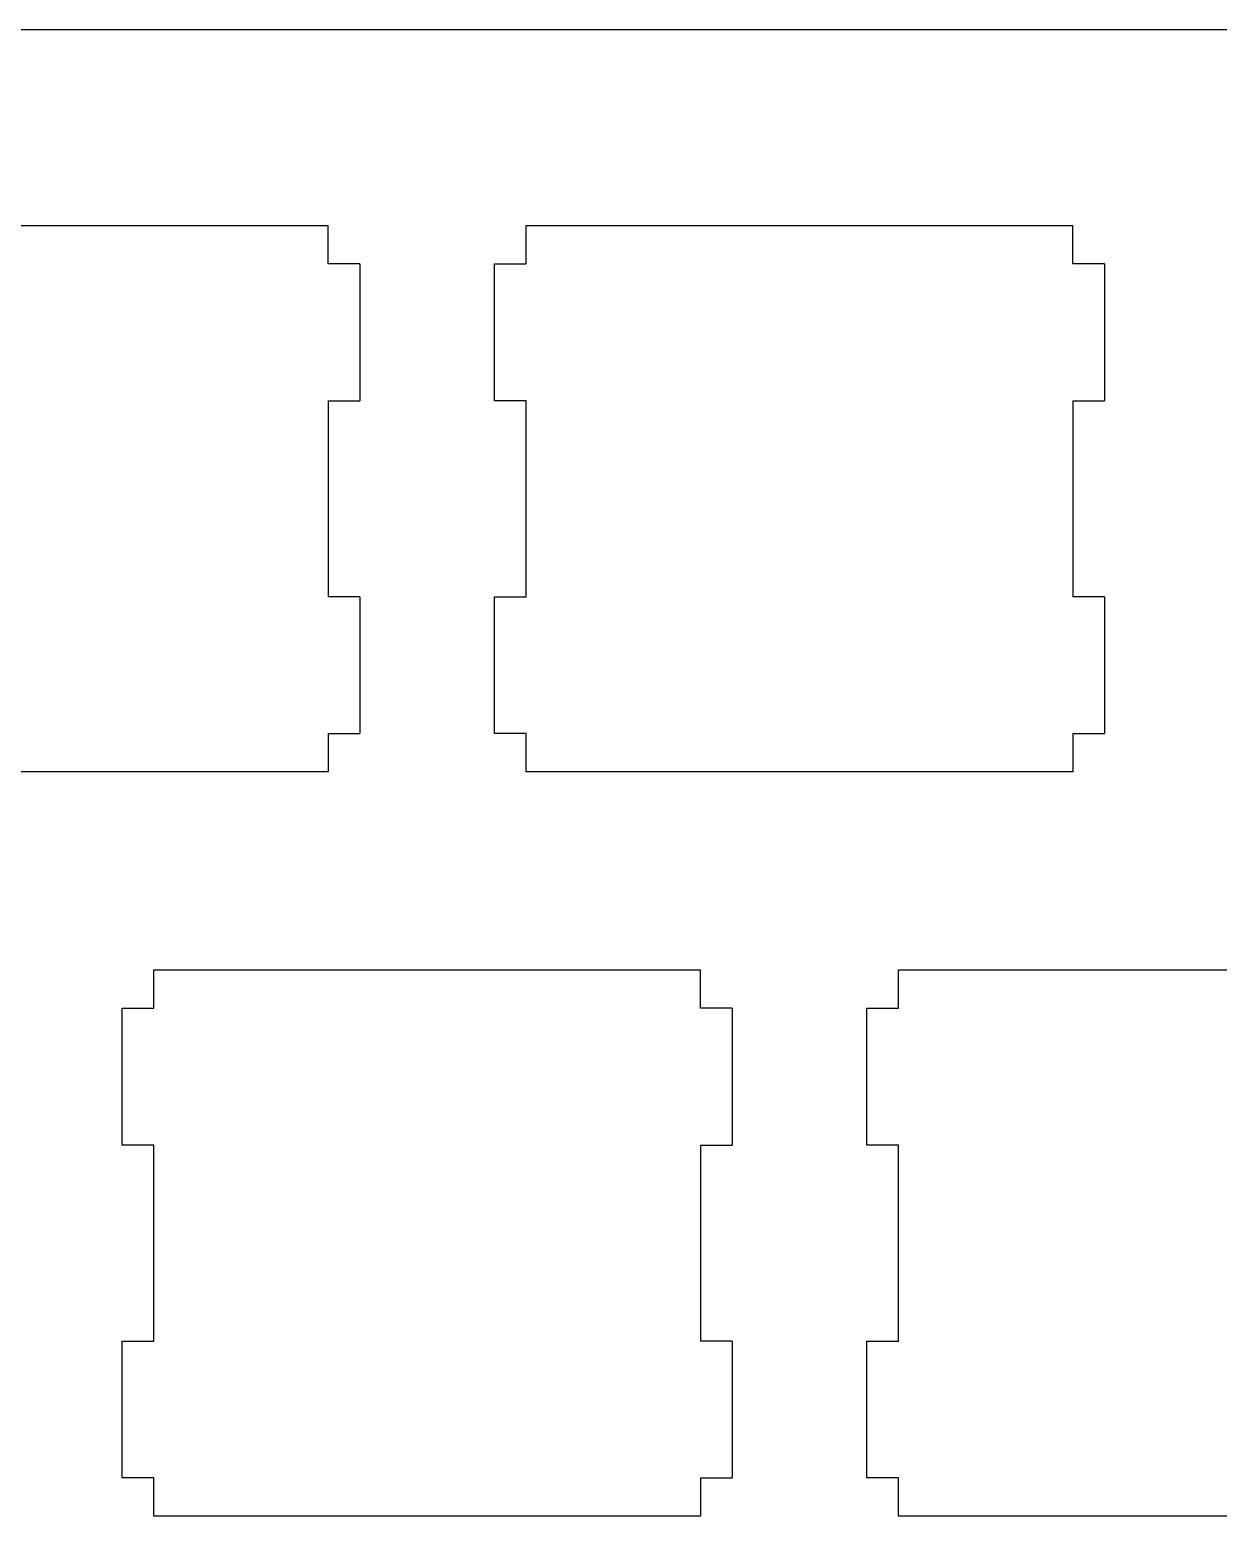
# Model space of a CAD drawing. Extents: x 16 to 306, y 20 to 120.
# Drawn here: x 46.35 to 76.68, y 81.77 to 119.72 of the extents above; entities that cross this region are included whole.
import ezdxf

# ---------------------------------------------------------------- set-up
doc = ezdxf.new("R2010")
doc.units = 0
doc.layers.add('LAYER_1', color=7, linetype='CONTINUOUS')

msp = doc.modelspace()

# ---------------------------------------------------------------- linework, layer by layer
at = {"layer": 'LAYER_1', "linetype": 'BYBLOCK'}
msp.add_line((301.966, 119.718), (41.523, 119.716), dxfattribs=at)
for points in [[(46.126, 114.718, 0), (46.996, 114.718, 0), (47.865, 114.718, 0), (48.723, 114.718, 0), (49.556, 114.718, 0), (50.353, 114.718, 0), (51.101, 114.718, 0), (51.789, 114.718, 0), (52.405, 114.718, 0), (52.935, 114.718, 0), (53.369, 114.718, 0), (53.694, 114.718, 0), (53.898, 114.718, 0), (53.968, 114.718, 0)], [(53.968, 113.739, 0), (53.968, 113.744, 0), (53.968, 113.759, 0), (53.968, 113.781, 0), (53.968, 113.812, 0), (53.968, 113.849, 0), (53.968, 113.892, 0), (53.968, 113.94, 0), (53.968, 113.993, 0), (53.968, 114.049, 0), (53.968, 114.107, 0), (53.968, 114.168, 0), (53.968, 114.229, 0), (53.968, 114.29, 0), (53.968, 114.35, 0), (53.968, 114.408, 0), (53.968, 114.464, 0), (53.968, 114.517, 0), (53.968, 114.565, 0), (53.968, 114.608, 0), (53.968, 114.645, 0), (53.968, 114.676, 0), (53.968, 114.699, 0), (53.968, 114.713, 0), (53.968, 114.718, 0)], [(59.023, 114.718, 0), (59.094, 114.718, 0), (59.297, 114.718, 0), (59.622, 114.718, 0), (60.056, 114.718, 0), (60.587, 114.718, 0), (61.202, 114.718, 0), (61.89, 114.718, 0), (62.638, 114.718, 0), (63.435, 114.718, 0), (64.269, 114.718, 0), (65.126, 114.718, 0), (65.996, 114.718, 0), (66.865, 114.718, 0), (67.723, 114.718, 0), (68.556, 114.718, 0), (69.353, 114.718, 0), (70.101, 114.718, 0), (70.789, 114.718, 0), (71.405, 114.718, 0), (71.935, 114.718, 0), (72.369, 114.718, 0), (72.694, 114.718, 0), (72.898, 114.718, 0), (72.968, 114.718, 0)], [(59.023, 113.739, 0), (59.023, 113.744, 0), (59.023, 113.759, 0), (59.023, 113.781, 0), (59.023, 113.812, 0), (59.023, 113.849, 0), (59.023, 113.892, 0), (59.023, 113.94, 0), (59.023, 113.993, 0), (59.023, 114.049, 0), (59.023, 114.107, 0), (59.023, 114.168, 0), (59.023, 114.229, 0), (59.023, 114.29, 0), (59.023, 114.35, 0), (59.023, 114.408, 0), (59.023, 114.464, 0), (59.023, 114.517, 0), (59.023, 114.565, 0), (59.023, 114.608, 0), (59.023, 114.645, 0), (59.023, 114.676, 0), (59.023, 114.699, 0), (59.023, 114.713, 0), (59.023, 114.718, 0)], [(72.968, 113.739, 0), (72.968, 113.744, 0), (72.968, 113.759, 0), (72.968, 113.781, 0), (72.968, 113.812, 0), (72.968, 113.849, 0), (72.968, 113.892, 0), (72.968, 113.94, 0), (72.968, 113.993, 0), (72.968, 114.049, 0), (72.968, 114.107, 0), (72.968, 114.168, 0), (72.968, 114.229, 0), (72.968, 114.29, 0), (72.968, 114.35, 0), (72.968, 114.408, 0), (72.968, 114.464, 0), (72.968, 114.517, 0), (72.968, 114.565, 0), (72.968, 114.608, 0), (72.968, 114.645, 0), (72.968, 114.676, 0), (72.968, 114.699, 0), (72.968, 114.713, 0), (72.968, 114.718, 0)], [(54.78, 113.739, 0), (54.775, 113.739, 0), (54.764, 113.739, 0), (54.745, 113.739, 0), (54.719, 113.739, 0), (54.689, 113.739, 0), (54.653, 113.739, 0), (54.613, 113.739, 0), (54.569, 113.739, 0), (54.523, 113.739, 0), (54.474, 113.739, 0), (54.424, 113.739, 0), (54.374, 113.739, 0), (54.323, 113.739, 0), (54.273, 113.739, 0), (54.225, 113.739, 0), (54.179, 113.739, 0), (54.135, 113.739, 0), (54.095, 113.739, 0), (54.059, 113.739, 0), (54.028, 113.739, 0), (54.003, 113.739, 0), (53.984, 113.739, 0), (53.972, 113.739, 0), (53.968, 113.739, 0)], [(54.78, 113.739, 0), (54.78, 113.722, 0), (54.78, 113.671, 0), (54.78, 113.589, 0), (54.78, 113.48, 0), (54.78, 113.348, 0), (54.78, 113.193, 0), (54.78, 113.021, 0), (54.78, 112.833, 0), (54.78, 112.634, 0), (54.78, 112.425, 0), (54.78, 112.21, 0), (54.78, 111.992, 0), (54.78, 111.774, 0), (54.78, 111.56, 0), (54.78, 111.351, 0), (54.78, 111.151, 0), (54.78, 110.964, 0), (54.78, 110.791, 0), (54.78, 110.637, 0), (54.78, 110.504, 0), (54.78, 110.396, 0), (54.78, 110.314, 0), (54.78, 110.263, 0), (54.78, 110.245, 0)], [(58.212, 110.245, 0), (58.212, 110.263, 0), (58.212, 110.314, 0), (58.212, 110.396, 0), (58.212, 110.504, 0), (58.212, 110.637, 0), (58.212, 110.791, 0), (58.212, 110.964, 0), (58.212, 111.151, 0), (58.212, 111.351, 0), (58.212, 111.56, 0), (58.212, 111.774, 0), (58.212, 111.992, 0), (58.212, 112.21, 0), (58.212, 112.425, 0), (58.212, 112.634, 0), (58.212, 112.833, 0), (58.212, 113.021, 0), (58.212, 113.193, 0), (58.212, 113.348, 0), (58.212, 113.48, 0), (58.212, 113.589, 0), (58.212, 113.671, 0), (58.212, 113.722, 0), (58.212, 113.739, 0)], [(58.212, 113.739, 0), (58.216, 113.739, 0), (58.228, 113.739, 0), (58.247, 113.739, 0), (58.272, 113.739, 0), (58.303, 113.739, 0), (58.338, 113.739, 0), (58.378, 113.739, 0), (58.422, 113.739, 0), (58.468, 113.739, 0), (58.517, 113.739, 0), (58.567, 113.739, 0), (58.617, 113.739, 0), (58.668, 113.739, 0), (58.718, 113.739, 0), (58.766, 113.739, 0), (58.813, 113.739, 0), (58.856, 113.739, 0), (58.896, 113.739, 0), (58.932, 113.739, 0), (58.963, 113.739, 0), (58.988, 113.739, 0), (59.007, 113.739, 0), (59.019, 113.739, 0), (59.023, 113.739, 0)], [(73.78, 113.739, 0), (73.775, 113.739, 0), (73.764, 113.739, 0), (73.745, 113.739, 0), (73.719, 113.739, 0), (73.689, 113.739, 0), (73.653, 113.739, 0), (73.613, 113.739, 0), (73.569, 113.739, 0), (73.523, 113.739, 0), (73.474, 113.739, 0), (73.424, 113.739, 0), (73.374, 113.739, 0), (73.323, 113.739, 0), (73.273, 113.739, 0), (73.225, 113.739, 0), (73.179, 113.739, 0), (73.135, 113.739, 0), (73.095, 113.739, 0), (73.059, 113.739, 0), (73.028, 113.739, 0), (73.003, 113.739, 0), (72.984, 113.739, 0), (72.972, 113.739, 0), (72.968, 113.739, 0)], [(73.78, 113.739, 0), (73.78, 113.722, 0), (73.78, 113.671, 0), (73.78, 113.589, 0), (73.78, 113.48, 0), (73.78, 113.348, 0), (73.78, 113.193, 0), (73.78, 113.021, 0), (73.78, 112.833, 0), (73.78, 112.634, 0), (73.78, 112.425, 0), (73.78, 112.21, 0), (73.78, 111.992, 0), (73.78, 111.774, 0), (73.78, 111.56, 0), (73.78, 111.351, 0), (73.78, 111.151, 0), (73.78, 110.964, 0), (73.78, 110.791, 0), (73.78, 110.637, 0), (73.78, 110.504, 0), (73.78, 110.396, 0), (73.78, 110.314, 0), (73.78, 110.263, 0), (73.78, 110.245, 0)], [(53.968, 110.245, 0), (53.968, 110.22, 0), (53.968, 110.147, 0), (53.968, 110.031, 0), (53.968, 109.875, 0), (53.968, 109.685, 0), (53.968, 109.464, 0), (53.968, 109.217, 0), (53.968, 108.949, 0), (53.968, 108.663, 0), (53.968, 108.365, 0), (53.968, 108.057, 0), (53.968, 107.745, 0), (53.968, 107.434, 0), (53.968, 107.126, 0), (53.968, 106.827, 0), (53.968, 106.542, 0), (53.968, 106.273, 0), (53.968, 106.027, 0), (53.968, 105.806, 0), (53.968, 105.616, 0), (53.968, 105.46, 0), (53.968, 105.344, 0), (53.968, 105.271, 0), (53.968, 105.245, 0)], [(53.968, 110.245, 0), (53.972, 110.245, 0), (53.984, 110.245, 0), (54.003, 110.245, 0), (54.028, 110.245, 0), (54.059, 110.245, 0), (54.095, 110.245, 0), (54.135, 110.245, 0), (54.179, 110.245, 0), (54.225, 110.245, 0), (54.273, 110.245, 0), (54.323, 110.245, 0), (54.374, 110.245, 0), (54.424, 110.245, 0), (54.474, 110.245, 0), (54.523, 110.245, 0), (54.569, 110.245, 0), (54.613, 110.245, 0), (54.653, 110.245, 0), (54.689, 110.245, 0), (54.719, 110.245, 0), (54.745, 110.245, 0), (54.764, 110.245, 0), (54.775, 110.245, 0), (54.78, 110.245, 0)], [(59.023, 110.245, 0), (59.019, 110.245, 0), (59.007, 110.245, 0), (58.988, 110.245, 0), (58.963, 110.245, 0), (58.932, 110.245, 0), (58.896, 110.245, 0), (58.856, 110.245, 0), (58.813, 110.245, 0), (58.766, 110.245, 0), (58.718, 110.245, 0), (58.668, 110.245, 0), (58.617, 110.245, 0), (58.567, 110.245, 0), (58.517, 110.245, 0), (58.468, 110.245, 0), (58.422, 110.245, 0), (58.378, 110.245, 0), (58.338, 110.245, 0), (58.303, 110.245, 0), (58.272, 110.245, 0), (58.247, 110.245, 0), (58.228, 110.245, 0), (58.216, 110.245, 0), (58.212, 110.245, 0)], [(59.023, 105.245, 0), (59.023, 105.271, 0), (59.023, 105.344, 0), (59.023, 105.46, 0), (59.023, 105.616, 0), (59.023, 105.806, 0), (59.023, 106.027, 0), (59.023, 106.273, 0), (59.023, 106.542, 0), (59.023, 106.827, 0), (59.023, 107.126, 0), (59.023, 107.434, 0), (59.023, 107.745, 0), (59.023, 108.057, 0), (59.023, 108.365, 0), (59.023, 108.663, 0), (59.023, 108.949, 0), (59.023, 109.217, 0), (59.023, 109.464, 0), (59.023, 109.685, 0), (59.023, 109.875, 0), (59.023, 110.031, 0), (59.023, 110.147, 0), (59.023, 110.22, 0), (59.023, 110.245, 0)], [(72.968, 110.245, 0), (72.968, 110.22, 0), (72.968, 110.147, 0), (72.968, 110.031, 0), (72.968, 109.875, 0), (72.968, 109.685, 0), (72.968, 109.464, 0), (72.968, 109.217, 0), (72.968, 108.949, 0), (72.968, 108.663, 0), (72.968, 108.365, 0), (72.968, 108.057, 0), (72.968, 107.745, 0), (72.968, 107.434, 0), (72.968, 107.126, 0), (72.968, 106.827, 0), (72.968, 106.542, 0), (72.968, 106.273, 0), (72.968, 106.027, 0), (72.968, 105.806, 0), (72.968, 105.616, 0), (72.968, 105.46, 0), (72.968, 105.344, 0), (72.968, 105.271, 0), (72.968, 105.245, 0)], [(72.968, 110.245, 0), (72.972, 110.245, 0), (72.984, 110.245, 0), (73.003, 110.245, 0), (73.028, 110.245, 0), (73.059, 110.245, 0), (73.095, 110.245, 0), (73.135, 110.245, 0), (73.179, 110.245, 0), (73.225, 110.245, 0), (73.273, 110.245, 0), (73.323, 110.245, 0), (73.374, 110.245, 0), (73.424, 110.245, 0), (73.474, 110.245, 0), (73.523, 110.245, 0), (73.569, 110.245, 0), (73.613, 110.245, 0), (73.653, 110.245, 0), (73.689, 110.245, 0), (73.719, 110.245, 0), (73.745, 110.245, 0), (73.764, 110.245, 0), (73.775, 110.245, 0), (73.78, 110.245, 0)], [(54.78, 105.245, 0), (54.775, 105.245, 0), (54.764, 105.245, 0), (54.745, 105.245, 0), (54.719, 105.245, 0), (54.689, 105.245, 0), (54.653, 105.245, 0), (54.613, 105.245, 0), (54.569, 105.245, 0), (54.523, 105.245, 0), (54.474, 105.245, 0), (54.424, 105.245, 0), (54.374, 105.245, 0), (54.323, 105.245, 0), (54.273, 105.245, 0), (54.225, 105.245, 0), (54.179, 105.245, 0), (54.135, 105.245, 0), (54.095, 105.245, 0), (54.059, 105.245, 0), (54.028, 105.245, 0), (54.003, 105.245, 0), (53.984, 105.245, 0), (53.972, 105.245, 0), (53.968, 105.245, 0)], [(54.78, 105.245, 0), (54.78, 105.228, 0), (54.78, 105.177, 0), (54.78, 105.095, 0), (54.78, 104.987, 0), (54.78, 104.854, 0), (54.78, 104.699, 0), (54.78, 104.527, 0), (54.78, 104.34, 0), (54.78, 104.14, 0), (54.78, 103.931, 0), (54.78, 103.716, 0), (54.78, 103.498, 0), (54.78, 103.281, 0), (54.78, 103.066, 0), (54.78, 102.857, 0), (54.78, 102.657, 0), (54.78, 102.47, 0), (54.78, 102.297, 0), (54.78, 102.143, 0), (54.78, 102.01, 0), (54.78, 101.902, 0), (54.78, 101.82, 0), (54.78, 101.769, 0), (54.78, 101.751, 0)], [(58.212, 101.751, 0), (58.212, 101.769, 0), (58.212, 101.82, 0), (58.212, 101.902, 0), (58.212, 102.01, 0), (58.212, 102.143, 0), (58.212, 102.297, 0), (58.212, 102.47, 0), (58.212, 102.657, 0), (58.212, 102.857, 0), (58.212, 103.066, 0), (58.212, 103.281, 0), (58.212, 103.498, 0), (58.212, 103.716, 0), (58.212, 103.931, 0), (58.212, 104.14, 0), (58.212, 104.34, 0), (58.212, 104.527, 0), (58.212, 104.699, 0), (58.212, 104.854, 0), (58.212, 104.987, 0), (58.212, 105.095, 0), (58.212, 105.177, 0), (58.212, 105.228, 0), (58.212, 105.245, 0)], [(58.212, 105.245, 0), (58.216, 105.245, 0), (58.228, 105.245, 0), (58.247, 105.245, 0), (58.272, 105.245, 0), (58.303, 105.245, 0), (58.338, 105.245, 0), (58.378, 105.245, 0), (58.422, 105.245, 0), (58.468, 105.245, 0), (58.517, 105.245, 0), (58.567, 105.245, 0), (58.617, 105.245, 0), (58.668, 105.245, 0), (58.718, 105.245, 0), (58.766, 105.245, 0), (58.813, 105.245, 0), (58.856, 105.245, 0), (58.896, 105.245, 0), (58.932, 105.245, 0), (58.963, 105.245, 0), (58.988, 105.245, 0), (59.007, 105.245, 0), (59.019, 105.245, 0), (59.023, 105.245, 0)], [(73.78, 105.245, 0), (73.775, 105.245, 0), (73.764, 105.245, 0), (73.745, 105.245, 0), (73.719, 105.245, 0), (73.689, 105.245, 0), (73.653, 105.245, 0), (73.613, 105.245, 0), (73.569, 105.245, 0), (73.523, 105.245, 0), (73.474, 105.245, 0), (73.424, 105.245, 0), (73.374, 105.245, 0), (73.323, 105.245, 0), (73.273, 105.245, 0), (73.225, 105.245, 0), (73.179, 105.245, 0), (73.135, 105.245, 0), (73.095, 105.245, 0), (73.059, 105.245, 0), (73.028, 105.245, 0), (73.003, 105.245, 0), (72.984, 105.245, 0), (72.972, 105.245, 0), (72.968, 105.245, 0)], [(73.78, 105.245, 0), (73.78, 105.228, 0), (73.78, 105.177, 0), (73.78, 105.095, 0), (73.78, 104.987, 0), (73.78, 104.854, 0), (73.78, 104.699, 0), (73.78, 104.527, 0), (73.78, 104.34, 0), (73.78, 104.14, 0), (73.78, 103.931, 0), (73.78, 103.716, 0), (73.78, 103.498, 0), (73.78, 103.281, 0), (73.78, 103.066, 0), (73.78, 102.857, 0), (73.78, 102.657, 0), (73.78, 102.47, 0), (73.78, 102.297, 0), (73.78, 102.143, 0), (73.78, 102.01, 0), (73.78, 101.902, 0), (73.78, 101.82, 0), (73.78, 101.769, 0), (73.78, 101.751, 0)], [(53.968, 101.751, 0), (53.972, 101.751, 0), (53.984, 101.751, 0), (54.003, 101.751, 0), (54.028, 101.751, 0), (54.059, 101.751, 0), (54.095, 101.751, 0), (54.135, 101.751, 0), (54.179, 101.751, 0), (54.225, 101.751, 0), (54.273, 101.751, 0), (54.323, 101.751, 0), (54.374, 101.751, 0), (54.424, 101.751, 0), (54.474, 101.751, 0), (54.523, 101.751, 0), (54.569, 101.751, 0), (54.613, 101.751, 0), (54.653, 101.751, 0), (54.689, 101.751, 0), (54.719, 101.751, 0), (54.745, 101.751, 0), (54.764, 101.751, 0), (54.775, 101.751, 0), (54.78, 101.751, 0)], [(53.968, 101.751, 0), (53.968, 101.747, 0), (53.968, 101.732, 0), (53.968, 101.709, 0), (53.968, 101.679, 0), (53.968, 101.642, 0), (53.968, 101.599, 0), (53.968, 101.55, 0), (53.968, 101.498, 0), (53.968, 101.442, 0), (53.968, 101.383, 0), (53.968, 101.323, 0), (53.968, 101.262, 0), (53.968, 101.201, 0), (53.968, 101.141, 0), (53.968, 101.082, 0), (53.968, 101.027, 0), (53.968, 100.974, 0), (53.968, 100.926, 0), (53.968, 100.883, 0), (53.968, 100.845, 0), (53.968, 100.815, 0), (53.968, 100.792, 0), (53.968, 100.778, 0), (53.968, 100.773, 0)], [(59.023, 101.751, 0), (59.019, 101.751, 0), (59.007, 101.751, 0), (58.988, 101.751, 0), (58.963, 101.751, 0), (58.932, 101.751, 0), (58.896, 101.751, 0), (58.856, 101.751, 0), (58.813, 101.751, 0), (58.766, 101.751, 0), (58.718, 101.751, 0), (58.668, 101.751, 0), (58.617, 101.751, 0), (58.567, 101.751, 0), (58.517, 101.751, 0), (58.468, 101.751, 0), (58.422, 101.751, 0), (58.378, 101.751, 0), (58.338, 101.751, 0), (58.303, 101.751, 0), (58.272, 101.751, 0), (58.247, 101.751, 0), (58.228, 101.751, 0), (58.216, 101.751, 0), (58.212, 101.751, 0)], [(59.023, 100.773, 0), (59.023, 100.778, 0), (59.023, 100.792, 0), (59.023, 100.815, 0), (59.023, 100.845, 0), (59.023, 100.883, 0), (59.023, 100.926, 0), (59.023, 100.974, 0), (59.023, 101.027, 0), (59.023, 101.082, 0), (59.023, 101.141, 0), (59.023, 101.201, 0), (59.023, 101.262, 0), (59.023, 101.323, 0), (59.023, 101.383, 0), (59.023, 101.442, 0), (59.023, 101.498, 0), (59.023, 101.55, 0), (59.023, 101.599, 0), (59.023, 101.642, 0), (59.023, 101.679, 0), (59.023, 101.709, 0), (59.023, 101.732, 0), (59.023, 101.747, 0), (59.023, 101.751, 0)], [(72.968, 101.751, 0), (72.972, 101.751, 0), (72.984, 101.751, 0), (73.003, 101.751, 0), (73.028, 101.751, 0), (73.059, 101.751, 0), (73.095, 101.751, 0), (73.135, 101.751, 0), (73.179, 101.751, 0), (73.225, 101.751, 0), (73.273, 101.751, 0), (73.323, 101.751, 0), (73.374, 101.751, 0), (73.424, 101.751, 0), (73.474, 101.751, 0), (73.523, 101.751, 0), (73.569, 101.751, 0), (73.613, 101.751, 0), (73.653, 101.751, 0), (73.689, 101.751, 0), (73.719, 101.751, 0), (73.745, 101.751, 0), (73.764, 101.751, 0), (73.775, 101.751, 0), (73.78, 101.751, 0)], [(72.968, 101.751, 0), (72.968, 101.747, 0), (72.968, 101.732, 0), (72.968, 101.709, 0), (72.968, 101.679, 0), (72.968, 101.642, 0), (72.968, 101.599, 0), (72.968, 101.55, 0), (72.968, 101.498, 0), (72.968, 101.442, 0), (72.968, 101.383, 0), (72.968, 101.323, 0), (72.968, 101.262, 0), (72.968, 101.201, 0), (72.968, 101.141, 0), (72.968, 101.082, 0), (72.968, 101.027, 0), (72.968, 100.974, 0), (72.968, 100.926, 0), (72.968, 100.883, 0), (72.968, 100.845, 0), (72.968, 100.815, 0), (72.968, 100.792, 0), (72.968, 100.778, 0), (72.968, 100.773, 0)], [(53.968, 100.773, 0), (53.898, 100.773, 0), (53.694, 100.773, 0), (53.369, 100.773, 0), (52.935, 100.773, 0), (52.405, 100.773, 0), (51.789, 100.773, 0), (51.101, 100.773, 0), (50.353, 100.773, 0), (49.556, 100.773, 0), (48.723, 100.773, 0), (47.865, 100.773, 0), (46.996, 100.773, 0), (46.126, 100.773, 0)], [(72.968, 100.773, 0), (72.898, 100.773, 0), (72.694, 100.773, 0), (72.369, 100.773, 0), (71.935, 100.773, 0), (71.405, 100.773, 0), (70.789, 100.773, 0), (70.101, 100.773, 0), (69.353, 100.773, 0), (68.556, 100.773, 0), (67.723, 100.773, 0), (66.865, 100.773, 0), (65.996, 100.773, 0), (65.126, 100.773, 0), (64.269, 100.773, 0), (63.435, 100.773, 0), (62.638, 100.773, 0), (61.89, 100.773, 0), (61.202, 100.773, 0), (60.587, 100.773, 0), (60.056, 100.773, 0), (59.622, 100.773, 0), (59.297, 100.773, 0), (59.094, 100.773, 0), (59.023, 100.773, 0)], [(49.523, 95.718, 0), (49.594, 95.718, 0), (49.797, 95.718, 0), (50.122, 95.718, 0), (50.556, 95.718, 0), (51.087, 95.718, 0), (51.702, 95.718, 0), (52.39, 95.718, 0), (53.138, 95.718, 0), (53.935, 95.718, 0), (54.769, 95.718, 0), (55.626, 95.718, 0), (56.496, 95.718, 0), (57.365, 95.718, 0), (58.223, 95.718, 0), (59.056, 95.718, 0), (59.853, 95.718, 0), (60.601, 95.718, 0), (61.289, 95.718, 0), (61.905, 95.718, 0), (62.435, 95.718, 0), (62.869, 95.718, 0), (63.194, 95.718, 0), (63.398, 95.718, 0), (63.468, 95.718, 0)], [(49.523, 94.739, 0), (49.523, 94.744, 0), (49.523, 94.759, 0), (49.523, 94.781, 0), (49.523, 94.812, 0), (49.523, 94.849, 0), (49.523, 94.892, 0), (49.523, 94.94, 0), (49.523, 94.993, 0), (49.523, 95.049, 0), (49.523, 95.107, 0), (49.523, 95.168, 0), (49.523, 95.229, 0), (49.523, 95.29, 0), (49.523, 95.35, 0), (49.523, 95.408, 0), (49.523, 95.464, 0), (49.523, 95.517, 0), (49.523, 95.565, 0), (49.523, 95.608, 0), (49.523, 95.645, 0), (49.523, 95.676, 0), (49.523, 95.699, 0), (49.523, 95.713, 0), (49.523, 95.718, 0)], [(63.468, 94.739, 0), (63.468, 94.744, 0), (63.468, 94.759, 0), (63.468, 94.781, 0), (63.468, 94.812, 0), (63.468, 94.849, 0), (63.468, 94.892, 0), (63.468, 94.94, 0), (63.468, 94.993, 0), (63.468, 95.049, 0), (63.468, 95.107, 0), (63.468, 95.168, 0), (63.468, 95.229, 0), (63.468, 95.29, 0), (63.468, 95.35, 0), (63.468, 95.408, 0), (63.468, 95.464, 0), (63.468, 95.517, 0), (63.468, 95.565, 0), (63.468, 95.608, 0), (63.468, 95.645, 0), (63.468, 95.676, 0), (63.468, 95.699, 0), (63.468, 95.713, 0), (63.468, 95.718, 0)], [(68.523, 95.718, 0), (68.594, 95.718, 0), (68.797, 95.718, 0), (69.122, 95.718, 0), (69.556, 95.718, 0), (70.087, 95.718, 0), (70.702, 95.718, 0), (71.39, 95.718, 0), (72.138, 95.718, 0), (72.935, 95.718, 0), (73.769, 95.718, 0), (74.626, 95.718, 0), (75.496, 95.718, 0), (76.365, 95.718, 0), (77.223, 95.718, 0)], [(68.523, 94.739, 0), (68.523, 94.744, 0), (68.523, 94.759, 0), (68.523, 94.781, 0), (68.523, 94.812, 0), (68.523, 94.849, 0), (68.523, 94.892, 0), (68.523, 94.94, 0), (68.523, 94.993, 0), (68.523, 95.049, 0), (68.523, 95.107, 0), (68.523, 95.168, 0), (68.523, 95.229, 0), (68.523, 95.29, 0), (68.523, 95.35, 0), (68.523, 95.408, 0), (68.523, 95.464, 0), (68.523, 95.517, 0), (68.523, 95.565, 0), (68.523, 95.608, 0), (68.523, 95.645, 0), (68.523, 95.676, 0), (68.523, 95.699, 0), (68.523, 95.713, 0), (68.523, 95.718, 0)], [(48.712, 91.245, 0), (48.712, 91.263, 0), (48.712, 91.314, 0), (48.712, 91.396, 0), (48.712, 91.504, 0), (48.712, 91.637, 0), (48.712, 91.791, 0), (48.712, 91.964, 0), (48.712, 92.151, 0), (48.712, 92.351, 0), (48.712, 92.56, 0), (48.712, 92.774, 0), (48.712, 92.992, 0), (48.712, 93.21, 0), (48.712, 93.425, 0), (48.712, 93.634, 0), (48.712, 93.833, 0), (48.712, 94.021, 0), (48.712, 94.193, 0), (48.712, 94.348, 0), (48.712, 94.48, 0), (48.712, 94.589, 0), (48.712, 94.671, 0), (48.712, 94.722, 0), (48.712, 94.739, 0)], [(48.712, 94.739, 0), (48.716, 94.739, 0), (48.728, 94.739, 0), (48.747, 94.739, 0), (48.772, 94.739, 0), (48.803, 94.739, 0), (48.838, 94.739, 0), (48.878, 94.739, 0), (48.922, 94.739, 0), (48.968, 94.739, 0), (49.017, 94.739, 0), (49.067, 94.739, 0), (49.117, 94.739, 0), (49.168, 94.739, 0), (49.218, 94.739, 0), (49.266, 94.739, 0), (49.313, 94.739, 0), (49.356, 94.739, 0), (49.396, 94.739, 0), (49.432, 94.739, 0), (49.463, 94.739, 0), (49.488, 94.739, 0), (49.507, 94.739, 0), (49.519, 94.739, 0), (49.523, 94.739, 0)], [(64.28, 94.739, 0), (64.275, 94.739, 0), (64.264, 94.739, 0), (64.245, 94.739, 0), (64.219, 94.739, 0), (64.189, 94.739, 0), (64.153, 94.739, 0), (64.113, 94.739, 0), (64.069, 94.739, 0), (64.023, 94.739, 0), (63.974, 94.739, 0), (63.924, 94.739, 0), (63.874, 94.739, 0), (63.823, 94.739, 0), (63.773, 94.739, 0), (63.725, 94.739, 0), (63.679, 94.739, 0), (63.635, 94.739, 0), (63.595, 94.739, 0), (63.559, 94.739, 0), (63.528, 94.739, 0), (63.503, 94.739, 0), (63.484, 94.739, 0), (63.472, 94.739, 0), (63.468, 94.739, 0)], [(64.28, 94.739, 0), (64.28, 94.722, 0), (64.28, 94.671, 0), (64.28, 94.589, 0), (64.28, 94.48, 0), (64.28, 94.348, 0), (64.28, 94.193, 0), (64.28, 94.021, 0), (64.28, 93.833, 0), (64.28, 93.634, 0), (64.28, 93.425, 0), (64.28, 93.21, 0), (64.28, 92.992, 0), (64.28, 92.774, 0), (64.28, 92.56, 0), (64.28, 92.351, 0), (64.28, 92.151, 0), (64.28, 91.964, 0), (64.28, 91.791, 0), (64.28, 91.637, 0), (64.28, 91.504, 0), (64.28, 91.396, 0), (64.28, 91.314, 0), (64.28, 91.263, 0), (64.28, 91.245, 0)], [(67.712, 91.245, 0), (67.712, 91.263, 0), (67.712, 91.314, 0), (67.712, 91.396, 0), (67.712, 91.504, 0), (67.712, 91.637, 0), (67.712, 91.791, 0), (67.712, 91.964, 0), (67.712, 92.151, 0), (67.712, 92.351, 0), (67.712, 92.56, 0), (67.712, 92.774, 0), (67.712, 92.992, 0), (67.712, 93.21, 0), (67.712, 93.425, 0), (67.712, 93.634, 0), (67.712, 93.833, 0), (67.712, 94.021, 0), (67.712, 94.193, 0), (67.712, 94.348, 0), (67.712, 94.48, 0), (67.712, 94.589, 0), (67.712, 94.671, 0), (67.712, 94.722, 0), (67.712, 94.739, 0)], [(67.712, 94.739, 0), (67.716, 94.739, 0), (67.728, 94.739, 0), (67.747, 94.739, 0), (67.772, 94.739, 0), (67.803, 94.739, 0), (67.838, 94.739, 0), (67.878, 94.739, 0), (67.922, 94.739, 0), (67.968, 94.739, 0), (68.017, 94.739, 0), (68.067, 94.739, 0), (68.117, 94.739, 0), (68.168, 94.739, 0), (68.218, 94.739, 0), (68.266, 94.739, 0), (68.313, 94.739, 0), (68.356, 94.739, 0), (68.396, 94.739, 0), (68.432, 94.739, 0), (68.463, 94.739, 0), (68.488, 94.739, 0), (68.507, 94.739, 0), (68.519, 94.739, 0), (68.523, 94.739, 0)], [(49.523, 91.245, 0), (49.519, 91.245, 0), (49.507, 91.245, 0), (49.488, 91.245, 0), (49.463, 91.245, 0), (49.432, 91.245, 0), (49.396, 91.245, 0), (49.356, 91.245, 0), (49.313, 91.245, 0), (49.266, 91.245, 0), (49.218, 91.245, 0), (49.168, 91.245, 0), (49.117, 91.245, 0), (49.067, 91.245, 0), (49.017, 91.245, 0), (48.968, 91.245, 0), (48.922, 91.245, 0), (48.878, 91.245, 0), (48.838, 91.245, 0), (48.803, 91.245, 0), (48.772, 91.245, 0), (48.747, 91.245, 0), (48.728, 91.245, 0), (48.716, 91.245, 0), (48.712, 91.245, 0)], [(49.523, 86.245, 0), (49.523, 86.271, 0), (49.523, 86.344, 0), (49.523, 86.46, 0), (49.523, 86.616, 0), (49.523, 86.806, 0), (49.523, 87.027, 0), (49.523, 87.273, 0), (49.523, 87.542, 0), (49.523, 87.827, 0), (49.523, 88.126, 0), (49.523, 88.434, 0), (49.523, 88.745, 0), (49.523, 89.057, 0), (49.523, 89.365, 0), (49.523, 89.663, 0), (49.523, 89.949, 0), (49.523, 90.217, 0), (49.523, 90.464, 0), (49.523, 90.685, 0), (49.523, 90.875, 0), (49.523, 91.031, 0), (49.523, 91.147, 0), (49.523, 91.22, 0), (49.523, 91.245, 0)], [(63.468, 91.245, 0), (63.468, 91.22, 0), (63.468, 91.147, 0), (63.468, 91.031, 0), (63.468, 90.875, 0), (63.468, 90.685, 0), (63.468, 90.464, 0), (63.468, 90.217, 0), (63.468, 89.949, 0), (63.468, 89.663, 0), (63.468, 89.365, 0), (63.468, 89.057, 0), (63.468, 88.745, 0), (63.468, 88.434, 0), (63.468, 88.126, 0), (63.468, 87.827, 0), (63.468, 87.542, 0), (63.468, 87.273, 0), (63.468, 87.027, 0), (63.468, 86.806, 0), (63.468, 86.616, 0), (63.468, 86.46, 0), (63.468, 86.344, 0), (63.468, 86.271, 0), (63.468, 86.245, 0)], [(63.468, 91.245, 0), (63.472, 91.245, 0), (63.484, 91.245, 0), (63.503, 91.245, 0), (63.528, 91.245, 0), (63.559, 91.245, 0), (63.595, 91.245, 0), (63.635, 91.245, 0), (63.679, 91.245, 0), (63.725, 91.245, 0), (63.773, 91.245, 0), (63.823, 91.245, 0), (63.874, 91.245, 0), (63.924, 91.245, 0), (63.974, 91.245, 0), (64.023, 91.245, 0), (64.069, 91.245, 0), (64.113, 91.245, 0), (64.153, 91.245, 0), (64.189, 91.245, 0), (64.219, 91.245, 0), (64.245, 91.245, 0), (64.264, 91.245, 0), (64.275, 91.245, 0), (64.28, 91.245, 0)], [(68.523, 91.245, 0), (68.519, 91.245, 0), (68.507, 91.245, 0), (68.488, 91.245, 0), (68.463, 91.245, 0), (68.432, 91.245, 0), (68.396, 91.245, 0), (68.356, 91.245, 0), (68.313, 91.245, 0), (68.266, 91.245, 0), (68.218, 91.245, 0), (68.168, 91.245, 0), (68.117, 91.245, 0), (68.067, 91.245, 0), (68.017, 91.245, 0), (67.968, 91.245, 0), (67.922, 91.245, 0), (67.878, 91.245, 0), (67.838, 91.245, 0), (67.803, 91.245, 0), (67.772, 91.245, 0), (67.747, 91.245, 0), (67.728, 91.245, 0), (67.716, 91.245, 0), (67.712, 91.245, 0)], [(68.523, 86.245, 0), (68.523, 86.271, 0), (68.523, 86.344, 0), (68.523, 86.46, 0), (68.523, 86.616, 0), (68.523, 86.806, 0), (68.523, 87.027, 0), (68.523, 87.273, 0), (68.523, 87.542, 0), (68.523, 87.827, 0), (68.523, 88.126, 0), (68.523, 88.434, 0), (68.523, 88.745, 0), (68.523, 89.057, 0), (68.523, 89.365, 0), (68.523, 89.663, 0), (68.523, 89.949, 0), (68.523, 90.217, 0), (68.523, 90.464, 0), (68.523, 90.685, 0), (68.523, 90.875, 0), (68.523, 91.031, 0), (68.523, 91.147, 0), (68.523, 91.22, 0), (68.523, 91.245, 0)], [(48.712, 82.751, 0), (48.712, 82.769, 0), (48.712, 82.82, 0), (48.712, 82.902, 0), (48.712, 83.01, 0), (48.712, 83.143, 0), (48.712, 83.297, 0), (48.712, 83.47, 0), (48.712, 83.657, 0), (48.712, 83.857, 0), (48.712, 84.066, 0), (48.712, 84.281, 0), (48.712, 84.498, 0), (48.712, 84.716, 0), (48.712, 84.931, 0), (48.712, 85.14, 0), (48.712, 85.34, 0), (48.712, 85.527, 0), (48.712, 85.699, 0), (48.712, 85.854, 0), (48.712, 85.987, 0), (48.712, 86.095, 0), (48.712, 86.177, 0), (48.712, 86.228, 0), (48.712, 86.245, 0)], [(48.712, 86.245, 0), (48.716, 86.245, 0), (48.728, 86.245, 0), (48.747, 86.245, 0), (48.772, 86.245, 0), (48.803, 86.245, 0), (48.838, 86.245, 0), (48.878, 86.245, 0), (48.922, 86.245, 0), (48.968, 86.245, 0), (49.017, 86.245, 0), (49.067, 86.245, 0), (49.117, 86.245, 0), (49.168, 86.245, 0), (49.218, 86.245, 0), (49.266, 86.245, 0), (49.313, 86.245, 0), (49.356, 86.245, 0), (49.396, 86.245, 0), (49.432, 86.245, 0), (49.463, 86.245, 0), (49.488, 86.245, 0), (49.507, 86.245, 0), (49.519, 86.245, 0), (49.523, 86.245, 0)], [(64.28, 86.245, 0), (64.275, 86.245, 0), (64.264, 86.245, 0), (64.245, 86.245, 0), (64.219, 86.245, 0), (64.189, 86.245, 0), (64.153, 86.245, 0), (64.113, 86.245, 0), (64.069, 86.245, 0), (64.023, 86.245, 0), (63.974, 86.245, 0), (63.924, 86.245, 0), (63.874, 86.245, 0), (63.823, 86.245, 0), (63.773, 86.245, 0), (63.725, 86.245, 0), (63.679, 86.245, 0), (63.635, 86.245, 0), (63.595, 86.245, 0), (63.559, 86.245, 0), (63.528, 86.245, 0), (63.503, 86.245, 0), (63.484, 86.245, 0), (63.472, 86.245, 0), (63.468, 86.245, 0)], [(64.28, 86.245, 0), (64.28, 86.228, 0), (64.28, 86.177, 0), (64.28, 86.095, 0), (64.28, 85.987, 0), (64.28, 85.854, 0), (64.28, 85.699, 0), (64.28, 85.527, 0), (64.28, 85.34, 0), (64.28, 85.14, 0), (64.28, 84.931, 0), (64.28, 84.716, 0), (64.28, 84.498, 0), (64.28, 84.281, 0), (64.28, 84.066, 0), (64.28, 83.857, 0), (64.28, 83.657, 0), (64.28, 83.47, 0), (64.28, 83.297, 0), (64.28, 83.143, 0), (64.28, 83.01, 0), (64.28, 82.902, 0), (64.28, 82.82, 0), (64.28, 82.769, 0), (64.28, 82.751, 0)], [(67.712, 82.751, 0), (67.712, 82.769, 0), (67.712, 82.82, 0), (67.712, 82.902, 0), (67.712, 83.01, 0), (67.712, 83.143, 0), (67.712, 83.297, 0), (67.712, 83.47, 0), (67.712, 83.657, 0), (67.712, 83.857, 0), (67.712, 84.066, 0), (67.712, 84.281, 0), (67.712, 84.498, 0), (67.712, 84.716, 0), (67.712, 84.931, 0), (67.712, 85.14, 0), (67.712, 85.34, 0), (67.712, 85.527, 0), (67.712, 85.699, 0), (67.712, 85.854, 0), (67.712, 85.987, 0), (67.712, 86.095, 0), (67.712, 86.177, 0), (67.712, 86.228, 0), (67.712, 86.245, 0)], [(67.712, 86.245, 0), (67.716, 86.245, 0), (67.728, 86.245, 0), (67.747, 86.245, 0), (67.772, 86.245, 0), (67.803, 86.245, 0), (67.838, 86.245, 0), (67.878, 86.245, 0), (67.922, 86.245, 0), (67.968, 86.245, 0), (68.017, 86.245, 0), (68.067, 86.245, 0), (68.117, 86.245, 0), (68.168, 86.245, 0), (68.218, 86.245, 0), (68.266, 86.245, 0), (68.313, 86.245, 0), (68.356, 86.245, 0), (68.396, 86.245, 0), (68.432, 86.245, 0), (68.463, 86.245, 0), (68.488, 86.245, 0), (68.507, 86.245, 0), (68.519, 86.245, 0), (68.523, 86.245, 0)], [(49.523, 82.751, 0), (49.519, 82.751, 0), (49.507, 82.751, 0), (49.488, 82.751, 0), (49.463, 82.751, 0), (49.432, 82.751, 0), (49.396, 82.751, 0), (49.356, 82.751, 0), (49.313, 82.751, 0), (49.266, 82.751, 0), (49.218, 82.751, 0), (49.168, 82.751, 0), (49.117, 82.751, 0), (49.067, 82.751, 0), (49.017, 82.751, 0), (48.968, 82.751, 0), (48.922, 82.751, 0), (48.878, 82.751, 0), (48.838, 82.751, 0), (48.803, 82.751, 0), (48.772, 82.751, 0), (48.747, 82.751, 0), (48.728, 82.751, 0), (48.716, 82.751, 0), (48.712, 82.751, 0)], [(49.523, 81.773, 0), (49.523, 81.778, 0), (49.523, 81.792, 0), (49.523, 81.815, 0), (49.523, 81.845, 0), (49.523, 81.883, 0), (49.523, 81.926, 0), (49.523, 81.974, 0), (49.523, 82.027, 0), (49.523, 82.082, 0), (49.523, 82.141, 0), (49.523, 82.201, 0), (49.523, 82.262, 0), (49.523, 82.323, 0), (49.523, 82.383, 0), (49.523, 82.442, 0), (49.523, 82.498, 0), (49.523, 82.55, 0), (49.523, 82.599, 0), (49.523, 82.642, 0), (49.523, 82.679, 0), (49.523, 82.709, 0), (49.523, 82.732, 0), (49.523, 82.747, 0), (49.523, 82.751, 0)], [(63.468, 82.751, 0), (63.472, 82.751, 0), (63.484, 82.751, 0), (63.503, 82.751, 0), (63.528, 82.751, 0), (63.559, 82.751, 0), (63.595, 82.751, 0), (63.635, 82.751, 0), (63.679, 82.751, 0), (63.725, 82.751, 0), (63.773, 82.751, 0), (63.823, 82.751, 0), (63.874, 82.751, 0), (63.924, 82.751, 0), (63.974, 82.751, 0), (64.023, 82.751, 0), (64.069, 82.751, 0), (64.113, 82.751, 0), (64.153, 82.751, 0), (64.189, 82.751, 0), (64.219, 82.751, 0), (64.245, 82.751, 0), (64.264, 82.751, 0), (64.275, 82.751, 0), (64.28, 82.751, 0)], [(63.468, 82.751, 0), (63.468, 82.747, 0), (63.468, 82.732, 0), (63.468, 82.709, 0), (63.468, 82.679, 0), (63.468, 82.642, 0), (63.468, 82.599, 0), (63.468, 82.55, 0), (63.468, 82.498, 0), (63.468, 82.442, 0), (63.468, 82.383, 0), (63.468, 82.323, 0), (63.468, 82.262, 0), (63.468, 82.201, 0), (63.468, 82.141, 0), (63.468, 82.082, 0), (63.468, 82.027, 0), (63.468, 81.974, 0), (63.468, 81.926, 0), (63.468, 81.883, 0), (63.468, 81.845, 0), (63.468, 81.815, 0), (63.468, 81.792, 0), (63.468, 81.778, 0), (63.468, 81.773, 0)], [(68.523, 82.751, 0), (68.519, 82.751, 0), (68.507, 82.751, 0), (68.488, 82.751, 0), (68.463, 82.751, 0), (68.432, 82.751, 0), (68.396, 82.751, 0), (68.356, 82.751, 0), (68.313, 82.751, 0), (68.266, 82.751, 0), (68.218, 82.751, 0), (68.168, 82.751, 0), (68.117, 82.751, 0), (68.067, 82.751, 0), (68.017, 82.751, 0), (67.968, 82.751, 0), (67.922, 82.751, 0), (67.878, 82.751, 0), (67.838, 82.751, 0), (67.803, 82.751, 0), (67.772, 82.751, 0), (67.747, 82.751, 0), (67.728, 82.751, 0), (67.716, 82.751, 0), (67.712, 82.751, 0)], [(68.523, 81.773, 0), (68.523, 81.778, 0), (68.523, 81.792, 0), (68.523, 81.815, 0), (68.523, 81.845, 0), (68.523, 81.883, 0), (68.523, 81.926, 0), (68.523, 81.974, 0), (68.523, 82.027, 0), (68.523, 82.082, 0), (68.523, 82.141, 0), (68.523, 82.201, 0), (68.523, 82.262, 0), (68.523, 82.323, 0), (68.523, 82.383, 0), (68.523, 82.442, 0), (68.523, 82.498, 0), (68.523, 82.55, 0), (68.523, 82.599, 0), (68.523, 82.642, 0), (68.523, 82.679, 0), (68.523, 82.709, 0), (68.523, 82.732, 0), (68.523, 82.747, 0), (68.523, 82.751, 0)], [(63.468, 81.773, 0), (63.398, 81.773, 0), (63.194, 81.773, 0), (62.869, 81.773, 0), (62.435, 81.773, 0), (61.905, 81.773, 0), (61.289, 81.773, 0), (60.601, 81.773, 0), (59.853, 81.773, 0), (59.056, 81.773, 0), (58.223, 81.773, 0), (57.365, 81.773, 0), (56.496, 81.773, 0), (55.626, 81.773, 0), (54.769, 81.773, 0), (53.935, 81.773, 0), (53.138, 81.773, 0), (52.39, 81.773, 0), (51.702, 81.773, 0), (51.087, 81.773, 0), (50.556, 81.773, 0), (50.122, 81.773, 0), (49.797, 81.773, 0), (49.594, 81.773, 0), (49.523, 81.773, 0)], [(77.223, 81.773, 0), (76.365, 81.773, 0), (75.496, 81.773, 0), (74.626, 81.773, 0), (73.769, 81.773, 0), (72.935, 81.773, 0), (72.138, 81.773, 0), (71.39, 81.773, 0), (70.702, 81.773, 0), (70.087, 81.773, 0), (69.556, 81.773, 0), (69.122, 81.773, 0), (68.797, 81.773, 0), (68.594, 81.773, 0), (68.523, 81.773, 0)]]:
    msp.add_polyline3d(points, dxfattribs=at)

doc.saveas('drawing.dxf')
